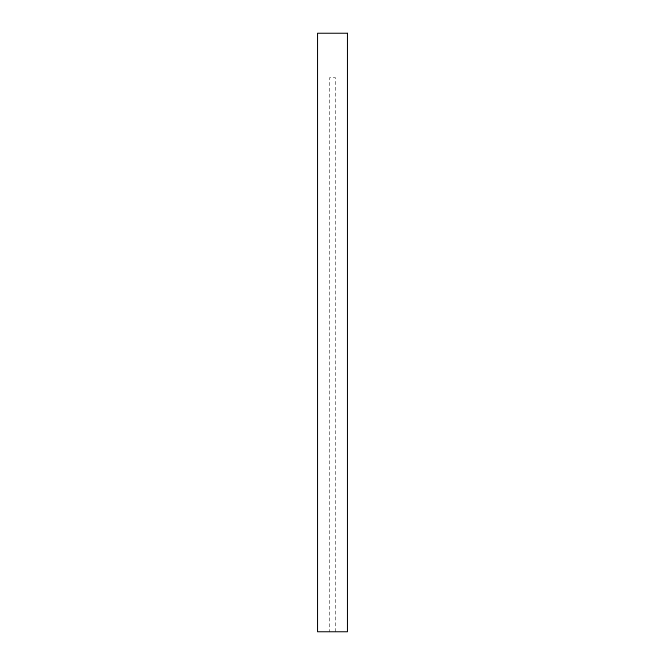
<?xml version="1.0" encoding="UTF-8"?>
<svg xmlns="http://www.w3.org/2000/svg" width="665" height="665" viewBox="0 0 665 665"><rect width="100%" height="100%" fill="white"/><g stroke="black" fill="none" stroke-linecap="round" stroke-linejoin="round"><path stroke-width="0.5" stroke-dasharray="3.33 2.49" d="M335.493 631.75L335.493 77.763L329.507 77.763L329.507 631.75"/><path stroke-width="1" d="M347.463 33.25L317.538 33.25L317.538 631.75L347.463 631.75L347.463 33.25"/></g></svg>
